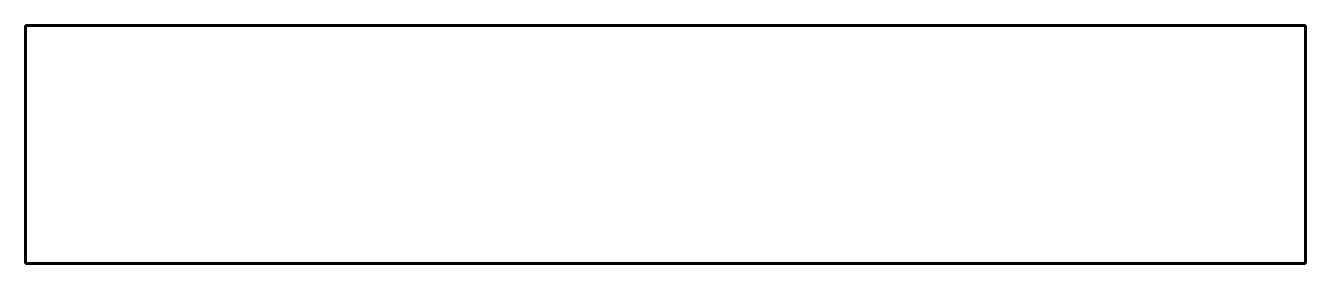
# Model space of a CAD drawing. Header units: millimetres. Extents: x 0 to 2000, y 0 to 372.
import ezdxf

# ---------------------------------------------------------------- set-up
doc = ezdxf.new("R2010")
doc.units = ezdxf.units.MM
doc.linetypes.add('K5LT_BASIC', pattern=[0])

msp = doc.modelspace()

# ---------------------------------------------------------------- linework, layer by layer
at = {"color": 150, "linetype": 'K5LT_BASIC', "lineweight": 60, "true_color": 0x0080ff}
for p, q in [((0, 325.8), (0, 371.8)), ((2000, 371.8), (0, 371.8)), ((2000, 325.8), (2000, 371.8)), ((0, 321.4), (0, 325.8)), ((0, 272.8), (0, 321.4)), ((2000, 321.4), (2000, 325.8)), ((2000, 272.8), (2000, 321.4)), ((0, 270.9), (0, 272.8)), ((0, 90.5), (0, 270.9)), ((2000, 270.9), (2000, 272.8)), ((2000, 90.5), (2000, 270.9)), ((0, 82.8), (0, 90.5)), ((0, 0), (0, 82.8)), ((2000, 82.8), (2000, 90.5)), ((2000, 0), (2000, 82.8)), ((2000, 0), (0, 0))]:
    msp.add_line(p, q, dxfattribs=at)

doc.saveas('drawing.dxf')
